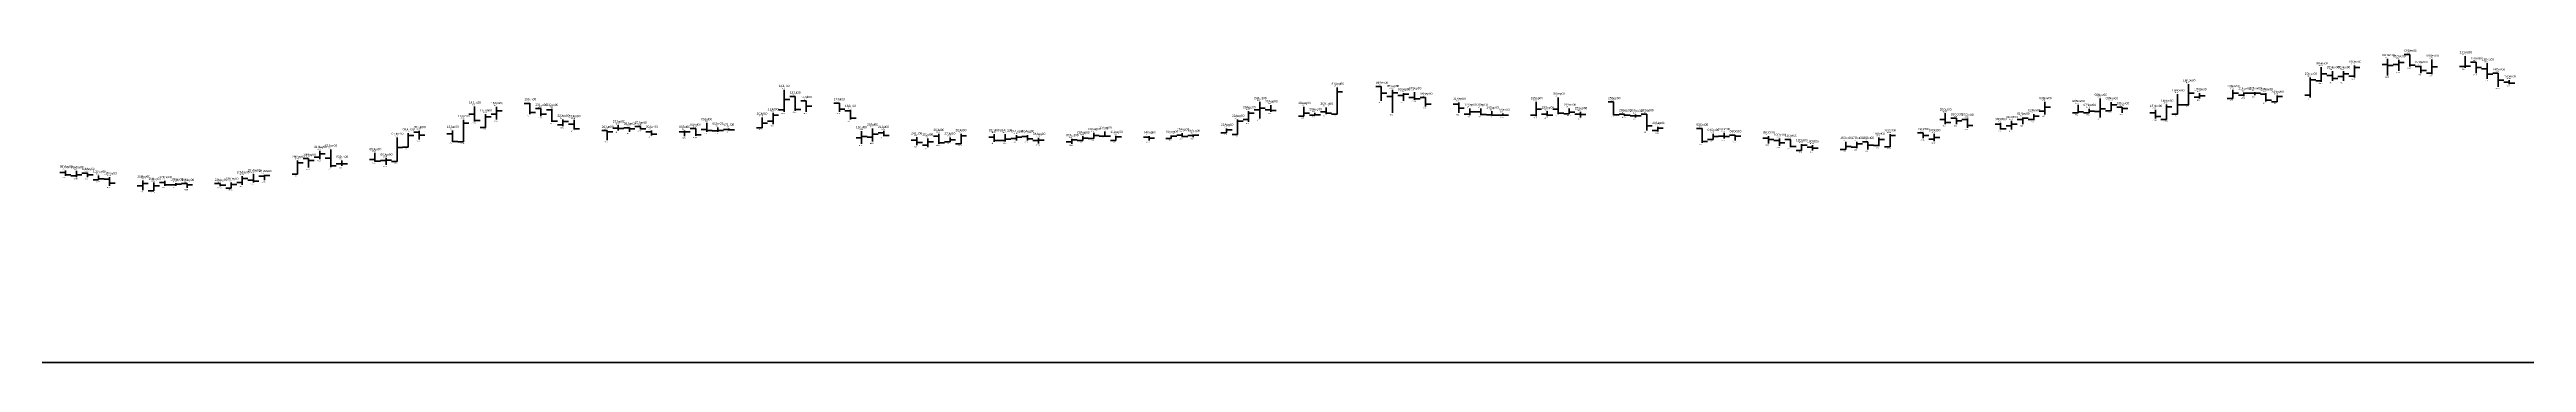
# Model space of a CAD drawing. Header units: inches. Extents: x 0 to 30000, y -20 to 2443.
# Drawn here: x 9479.6 to 9703.6, y 0 to 28.4 of the extents above; entities that cross this region are included whole.
import ezdxf

# ---------------------------------------------------------------- set-up
doc = ezdxf.new("R2010")
doc.units = ezdxf.units.IN
doc.header["$MEASUREMENT"] = 0
for name, color, linetype in [('axis', 7, 'Continuous'), ('DATE', 7, 'Continuous'), ('Graph', 7, 'Continuous'), ('Rate', 7, 'Continuous')]:
    doc.layers.add(name, color=color, linetype=linetype)
doc.styles.get("Standard").update_dxf_attribs({"font": 'arial.ttf'})

msp = doc.modelspace()

# ---------------------------------------------------------------- linework, layer by layer
at = {"layer": 'axis', "color": 7, "lineweight": 35}
msp.add_line((0, 0), (30000, 0), dxfattribs=at)
at = {"layer": 'Graph', "color": 3, "lineweight": 35}
for p, q in [((9688, 26.9), (9688, 25.8)), ((9692, 27), (9691.5, 27)), ((9692, 27.4), (9692, 26.41)), ((9692, 27.175), (9692.5, 27.175)), ((9695, 27.44), (9695, 26.11)), ((9698, 27.75), (9698, 26.7)), ((9546, 24.7), (9546, 22.7)), ((9596, 24.9), (9596, 22.5)), ((9601, 24.69), (9601, 22.6)), ((9673, 25.2), (9673, 23.35)), ((9677, 24.69), (9677, 23.9)), ((9684, 25.8), (9684, 24)), ((9684, 25.615), (9684.5, 25.615)), ((9685, 25.5), (9684.5, 25.5)), ((9685, 26.745), (9685, 25.43)), ((9685, 26.145), (9685.5, 26.145)), ((9687, 25.9), (9686.5, 25.9)), ((9687, 26.4), (9687, 25.5)), ((9687, 26.145), (9687.5, 26.145)), ((9688, 25.945), (9687.5, 25.945)), ((9688, 26.725), (9688.5, 26.725)), ((9695, 26.22), (9694.5, 26.22)), ((9695, 26.765), (9695.5, 26.765)), ((9698, 26.8), (9697.5, 26.8)), ((9698, 26.83), (9698.5, 26.83)), ((9519, 22.49), (9519, 21.3)), ((9520, 22.5), (9519.5, 22.5)), ((9520, 23.15), (9520, 22.015)), ((9520, 22.8), (9520.5, 22.8)), ((9545, 22.6), (9545, 21.6)), ((9545, 22.415), (9545.5, 22.415)), ((9546, 22.9), (9545.5, 22.9)), ((9546, 23.82), (9546.5, 23.82)), ((9588, 22.78), (9588, 21.8)), ((9588, 22.59), (9588.5, 22.59)), ((9589, 22.9), (9588.5, 22.9)), ((9589, 23.6), (9589, 22.1)), ((9589, 23.045), (9589.5, 23.045)), ((9593, 23.16), (9593, 22.3)), ((9593, 22.58), (9593.5, 22.58)), ((9594, 22.415), (9593.5, 22.415)), ((9594, 22.6), (9594, 22.4)), ((9594, 22.43), (9594.5, 22.43)), ((9596, 22.5), (9595.5, 22.5)), ((9596, 24.515), (9596.5, 24.515)), ((9601, 24.105), (9600.5, 24.105)), ((9601, 24.415), (9601.5, 24.415)), ((9602, 24.19), (9601.5, 24.19)), ((9602, 24.4), (9602, 23.7)), ((9602, 24.31), (9602.5, 24.31)), ((9608, 22.5), (9607.5, 22.5)), ((9608, 23), (9608, 22.4)), ((9608, 22.7), (9608.5, 22.7)), ((9611, 22.415), (9610.5, 22.415)), ((9611, 22.55), (9611, 22.38)), ((9611, 22.415), (9611.5, 22.415)), ((9614, 22.4), (9613.5, 22.4)), ((9614, 23.6), (9614, 22.31)), ((9614, 22.96), (9614.5, 22.96)), ((9617, 22.525), (9616.5, 22.525)), ((9617, 23), (9617, 22.525)), ((9617, 22.665), (9617.5, 22.665)), ((9659, 22.5), (9659, 21.95)), ((9660, 22.75), (9659.5, 22.75)), ((9660, 23.6), (9660, 22.45)), ((9660, 23.13), (9660.5, 23.13)), ((9663, 22.6), (9662.5, 22.6)), ((9663, 23.34), (9663, 22.6)), ((9663, 22.695), (9663.5, 22.695)), ((9664, 22.6), (9663.5, 22.6)), ((9664, 22.98), (9664, 22.6)), ((9664, 22.76), (9664.5, 22.76)), ((9665, 22.725), (9664.5, 22.725)), ((9665, 23.9), (9665, 22.2)), ((9665, 22.965), (9665.5, 22.965)), ((9666, 22.81), (9665.5, 22.81)), ((9666, 23.59), (9666, 22.8)), ((9666, 23.345), (9666.5, 23.345)), ((9671, 23.365), (9671, 22.025)), ((9671, 23.15), (9671.5, 23.15)), ((9672, 22.5), (9671.5, 22.5)), ((9672, 24.3), (9672, 22.5)), ((9672, 23.33), (9672.5, 23.33)), ((9673, 23.35), (9672.5, 23.35)), ((9673, 24.385), (9673.5, 24.385)), ((9674, 24.03), (9673.5, 24.03)), ((9674, 24.4), (9674, 23.9)), ((9674, 24.145), (9674.5, 24.145)), ((9677, 23.9), (9676.5, 23.9)), ((9677, 24.385), (9677.5, 24.385)), ((9678, 24.2), (9677.5, 24.2)), ((9678, 24.47), (9678, 24.11)), ((9678, 24.395), (9678.5, 24.395)), ((9681, 23.6), (9680.5, 23.6)), ((9681, 24.18), (9681, 23.6)), ((9681, 24.09), (9681.5, 24.09)), ((9684, 24.2), (9683.5, 24.2)), ((9511, 20.38), (9511, 18.2)), ((9512, 20.775), (9512, 19.5)), ((9512, 20.57), (9512.5, 20.57)), ((9517, 21.975), (9517, 19.995)), ((9517, 21.665), (9517.5, 21.665)), ((9519, 21.3), (9518.5, 21.3)), ((9519, 22.26), (9519.5, 22.26)), ((9526, 21.515), (9525.5, 21.515)), ((9526, 22), (9526, 21.415)), ((9526, 21.835), (9526.5, 21.835)), ((9540, 20.99), (9539.5, 20.99)), ((9540, 21.3), (9540, 20.9)), ((9540, 21.025), (9540.5, 21.025)), ((9544, 21.25), (9543.5, 21.25)), ((9544, 22.195), (9544, 21.25)), ((9544, 21.665), (9544.5, 21.665)), ((9545, 21.845), (9544.5, 21.845)), ((9553, 20.355), (9552.5, 20.355)), ((9553, 20.965), (9553, 19.805)), ((9553, 20.485), (9553.5, 20.485)), ((9554, 20.4), (9553.5, 20.4)), ((9554, 21.2), (9554, 20.005)), ((9554, 20.695), (9554.5, 20.695)), ((9559, 20.3), (9559, 19.5)), ((9561, 20.39), (9561, 19.985)), ((9562, 20.7), (9562, 19.8)), ((9562, 20.545), (9562.5, 20.545)), ((9566, 20.685), (9566, 20.025)), ((9566, 20.215), (9566.5, 20.215)), ((9567, 20.3), (9566.5, 20.3)), ((9567, 20.59), (9567, 20.1)), ((9567, 20.425), (9567.5, 20.425)), ((9569, 20.36), (9569, 19.825)), ((9572, 20.25), (9572, 19.82)), ((9572, 20.17), (9572.5, 20.17)), ((9573, 20.49), (9573, 20.1)), ((9573, 20.33), (9573.5, 20.33)), ((9574, 20.3), (9573.5, 20.3)), ((9574, 20.8), (9574, 20.3)), ((9574, 20.57), (9574.5, 20.57)), ((9575, 20.505), (9574.5, 20.505)), ((9575, 20.925), (9575, 20.5)), ((9575, 20.505), (9575.5, 20.505)), ((9576, 20.54), (9576, 20.1)), ((9576, 20.44), (9576.5, 20.44)), ((9581, 20.3), (9580.5, 20.3)), ((9581, 20.56), (9581, 20.3)), ((9581, 20.5), (9581.5, 20.5)), ((9583, 20.55), (9582.5, 20.55)), ((9583, 20.65), (9583, 20.405)), ((9583, 20.605), (9583.5, 20.605)), ((9586, 20.8), (9585.5, 20.8)), ((9586, 21.2), (9586, 20.8)), ((9586, 21.075), (9586.5, 21.075)), ((9587, 20.655), (9586.5, 20.655)), ((9587, 22), (9587, 20.65)), ((9587, 21.865), (9587.5, 21.865)), ((9588, 22), (9587.5, 22)), ((9593, 22.305), (9592.5, 22.305)), ((9625, 21), (9624.5, 21)), ((9625, 21.35), (9625, 20.91)), ((9625, 21.215), (9625.5, 21.215)), ((9630, 20.2), (9629.5, 20.2)), ((9630, 20.725), (9630, 20.2)), ((9630, 20.48), (9630.5, 20.48)), ((9645, 20.38), (9645, 19.6)), ((9645, 20.195), (9645.5, 20.195)), ((9646, 20.68), (9646, 19.525)), ((9646, 20.555), (9646.5, 20.555)), ((9650, 20.215), (9649.5, 20.215)), ((9650, 20.7), (9650, 20.035)), ((9650, 20.375), (9650.5, 20.375)), ((9657, 21.45), (9656.5, 21.45)), ((9657, 21.89), (9657, 21.1)), ((9657, 21.595), (9657.5, 21.595)), ((9658, 22), (9657.5, 22)), ((9658, 22.2), (9658, 21.6)), ((9658, 22.12), (9658.5, 22.12)), ((9659, 22), (9658.5, 22)), ((9659, 22.31), (9659.5, 22.31)), ((9671, 22.025), (9670.5, 22.025)), ((9502, 18.29), (9502, 17.05)), ((9502, 18.1), (9502.5, 18.1)), ((9504, 18.6), (9503.5, 18.6)), ((9504, 19.18), (9504, 18.41)), ((9504, 18.89), (9504.5, 18.89)), ((9506, 18), (9505.5, 18)), ((9506, 18.3), (9506, 17.8)), ((9506, 18.01), (9506.5, 18.01)), ((9510, 18.3), (9509.5, 18.3)), ((9510, 18.495), (9510, 17.905)), ((9510, 18.315), (9510.5, 18.315)), ((9511, 18.2), (9510.5, 18.2)), ((9511, 19.47), (9511.5, 19.47)), ((9512, 19.5), (9511.5, 19.5)), ((9517, 19.995), (9516.5, 19.995)), ((9559, 19.7), (9558.5, 19.7)), ((9559, 19.99), (9559.5, 19.99)), ((9561, 19.985), (9560.5, 19.985)), ((9561, 20.155), (9561.5, 20.155)), ((9562, 19.8), (9561.5, 19.8)), ((9566, 20.1), (9565.5, 20.1)), ((9569, 20.12), (9568.5, 20.12)), ((9569, 20.135), (9569.5, 20.135)), ((9572, 20), (9571.5, 20)), ((9573, 20.1), (9572.5, 20.1)), ((9576, 20.1), (9575.5, 20.1)), ((9638, 19.21), (9637.5, 19.21)), ((9638, 19.79), (9638, 19.2)), ((9638, 19.68), (9638.5, 19.68)), ((9642, 19.3), (9641.5, 19.3)), ((9642, 20), (9642, 19.3)), ((9642, 19.57), (9642.5, 19.57)), ((9643, 19.5), (9642.5, 19.5)), ((9643, 20), (9643, 19.4)), ((9643, 19.8), (9643.5, 19.8)), ((9645, 19.65), (9644.5, 19.65)), ((9646, 19.525), (9645.5, 19.525)), ((9482, 16.9), (9481.5, 16.9)), ((9482, 17.35), (9482, 16.775)), ((9482, 16.99), (9482.5, 16.99)), ((9484, 16.55), (9483.5, 16.55)), ((9484, 16.95), (9484, 16.535)), ((9484, 16.645), (9484.5, 16.645)), ((9488, 16), (9487.5, 16)), ((9488, 16.495), (9488, 15.6)), ((9488, 16.205), (9488.5, 16.205)), ((9489, 16.29), (9489, 15.555)), ((9489, 15.99), (9489.5, 15.99)), ((9491, 16.1), (9490.5, 16.1)), ((9491, 16.235), (9491, 16)), ((9491, 16.16), (9491.5, 16.16)), ((9496, 15.805), (9495.5, 15.805)), ((9496, 16.3), (9496, 15.805)), ((9496, 16.13), (9496.5, 16.13)), ((9497, 16.29), (9496.5, 16.29)), ((9497, 16.89), (9497, 16.1)), ((9497, 16.68), (9497.5, 16.68)), ((9499, 16.89), (9498.5, 16.89)), ((9499, 17), (9499, 16.525)), ((9499, 16.945), (9499.5, 16.945)), ((9502, 17.05), (9501.5, 17.05)), ((9489, 15.555), (9488.5, 15.555))]:
    msp.add_line(p, q, dxfattribs=at)
at = {"layer": 'Graph', "color": 1, "lineweight": 35}
for p, q in [((9691, 27), (9690.5, 27)), ((9691, 27.5), (9691, 26.01)), ((9691, 26.89), (9691.5, 26.89)), ((9693, 27.9), (9692.5, 27.9)), ((9693, 27.9), (9693, 26.805)), ((9693, 26.92), (9693.5, 26.92)), ((9699, 27.2), (9698.5, 27.2)), ((9699, 27.2), (9699, 26.205)), ((9700, 27.1), (9700, 25.7)), ((9600, 25), (9599.5, 25)), ((9600, 25), (9600, 23.7)), ((9686, 26), (9685.5, 26)), ((9686, 26.4), (9686, 25.5)), ((9686, 25.735), (9686.5, 25.735)), ((9694, 26.8), (9693.5, 26.8)), ((9694, 26.87), (9694, 26.2)), ((9694, 26.45), (9694.5, 26.45)), ((9699, 26.72), (9699.5, 26.72)), ((9700, 26.6), (9699.5, 26.6)), ((9700, 26.125), (9700.5, 26.125)), ((9701, 26.2), (9700.5, 26.2)), ((9701, 26.2), (9701, 24.975)), ((9701, 25.585), (9701.5, 25.585)), ((9702, 25.4), (9701.5, 25.4)), ((9702, 25.57), (9702, 25.205)), ((9702, 25.305), (9702.5, 25.305)), ((9518, 22.5), (9517.5, 22.5)), ((9518, 23.2), (9518, 21.815)), ((9523, 23.47), (9522.5, 23.47)), ((9523, 23.5), (9523, 22.5)), ((9523, 22.635), (9523.5, 22.635)), ((9524, 22.995), (9523.5, 22.995)), ((9524, 22.995), (9524, 22.315)), ((9524, 22.49), (9524.5, 22.49)), ((9525, 22.9), (9524.5, 22.9)), ((9525, 22.99), (9525, 21.8)), ((9547, 24.1), (9546.5, 24.1)), ((9547, 24.1), (9547, 22.805)), ((9547, 22.92), (9547.5, 22.92)), ((9548, 23.7), (9547.5, 23.7)), ((9548, 23.7), (9548, 22.7)), ((9548, 23.215), (9548.5, 23.215)), ((9551, 23.5), (9550.5, 23.5)), ((9551, 23.5), (9551, 22.7)), ((9551, 22.95), (9551.5, 22.95)), ((9552, 22.8), (9551.5, 22.8)), ((9552, 22.89), (9552, 22)), ((9590, 22.9), (9589.5, 22.9)), ((9590, 23.3), (9590, 22.7)), ((9590, 22.83), (9590.5, 22.83)), ((9595, 22.7), (9594.5, 22.7)), ((9595, 23.1), (9595, 22.5)), ((9595, 22.59), (9595.5, 22.59)), ((9600, 24.41), (9600.5, 24.41)), ((9603, 24), (9602.5, 24)), ((9603, 24.5), (9603, 23.805)), ((9603, 23.885), (9603.5, 23.885)), ((9604, 24), (9603.5, 24)), ((9604, 24), (9604, 23.2)), ((9604, 23.39), (9604.5, 23.39)), ((9607, 23.4), (9606.5, 23.4)), ((9607, 23.55), (9607, 22.6)), ((9607, 23.045), (9607.5, 23.045)), ((9609, 22.7), (9608.5, 22.7)), ((9609, 23), (9609, 22.4)), ((9609, 22.465), (9609.5, 22.465)), ((9610, 22.42), (9609.5, 22.42)), ((9610, 22.75), (9610, 22.4)), ((9610, 22.405), (9610.5, 22.405)), ((9615, 22.5), (9614.5, 22.5)), ((9615, 22.75), (9615, 22.3)), ((9615, 22.41), (9615.5, 22.41)), ((9616, 22.95), (9615.5, 22.95)), ((9616, 24), (9616, 22.5)), ((9616, 22.585), (9616.5, 22.585)), ((9618, 22.505), (9617.5, 22.505)), ((9618, 22.695), (9618, 22.2)), ((9618, 22.455), (9618.5, 22.455)), ((9621, 23.6), (9620.5, 23.6)), ((9621, 23.6), (9621, 22.4)), ((9621, 22.445), (9621.5, 22.445)), ((9622, 22.5), (9621.5, 22.5)), ((9622, 22.5), (9622, 22.355)), ((9622, 22.415), (9622.5, 22.415)), ((9623, 22.45), (9623, 22.2)), ((9624, 22.5), (9623.5, 22.5)), ((9624, 22.5), (9624, 21)), ((9651, 22.57), (9651, 21.6)), ((9667, 23.12), (9666.5, 23.12)), ((9667, 23.14), (9667, 22.605)), ((9667, 23), (9667.5, 23)), ((9670, 22.605), (9669.5, 22.605)), ((9670, 22.9), (9670, 22.11)), ((9679, 24.4), (9678.5, 24.4)), ((9679, 24.5), (9679, 24.2)), ((9679, 24.385), (9679.5, 24.385)), ((9680, 24.3), (9679.5, 24.3)), ((9680, 24.4), (9680, 23.635)), ((9680, 23.765), (9680.5, 23.765)), ((9513, 20.875), (9512.5, 20.875)), ((9513, 20.975), (9513, 20.2)), ((9513, 20.59), (9513.5, 20.59)), ((9516, 20.7), (9515.5, 20.7)), ((9516, 21), (9516, 20)), ((9518, 21.925), (9518.5, 21.925)), ((9525, 21.87), (9525.5, 21.87)), ((9527, 21.6), (9526.5, 21.6)), ((9527, 21.97), (9527, 21.1)), ((9527, 21.17), (9527.5, 21.17)), ((9530, 21.005), (9529.5, 21.005)), ((9530, 21.005), (9530, 20.15)), ((9530, 20.89), (9530.5, 20.89)), ((9531, 21.24), (9530.5, 21.24)), ((9531, 21.485), (9531, 21)), ((9531, 21.21), (9531.5, 21.21)), ((9532, 21.245), (9531.5, 21.245)), ((9532, 21.29), (9532, 20.9)), ((9532, 21.175), (9532.5, 21.175)), ((9533, 21.385), (9532.5, 21.385)), ((9533, 21.39), (9533, 21.125)), ((9533, 21.175), (9533.5, 21.175)), ((9534, 20.9), (9533.5, 20.9)), ((9534, 21), (9534, 20.55)), ((9534, 20.695), (9534.5, 20.695)), ((9537, 20.9), (9536.5, 20.9)), ((9537, 21), (9537, 20.51)), ((9537, 20.895), (9537.5, 20.895)), ((9538, 21.19), (9537.5, 21.19)), ((9538, 21.19), (9538, 20.52)), ((9538, 20.635), (9538.5, 20.635)), ((9539, 21.1), (9538.5, 21.1)), ((9539, 21.695), (9539, 20.9)), ((9539, 21.02), (9539.5, 21.02)), ((9541, 21.1), (9540.5, 21.1)), ((9541, 21.2), (9541, 21)), ((9541, 21.065), (9541.5, 21.065)), ((9552, 22.125), (9552.5, 22.125)), ((9555, 20.8), (9554.5, 20.8)), ((9555, 20.995), (9555, 20.5)), ((9555, 20.575), (9555.5, 20.575)), ((9558, 20.4), (9558, 19.7)), ((9560, 20.5), (9559.5, 20.5)), ((9560, 20.725), (9560, 19.815)), ((9565, 20.405), (9564.5, 20.405)), ((9565, 20.695), (9565, 20)), ((9568, 20.48), (9567.5, 20.48)), ((9568, 20.6), (9568, 20.1)), ((9568, 20.26), (9568.5, 20.26)), ((9579, 20.415), (9578.5, 20.415)), ((9579, 20.5), (9579, 20.1)), ((9579, 20.31), (9579.5, 20.31)), ((9582, 20.6), (9581.5, 20.6)), ((9582, 20.78), (9582, 20.405)), ((9582, 20.475), (9582.5, 20.475)), ((9623, 22.35), (9622.5, 22.35)), ((9623, 22.33), (9623.5, 22.33)), ((9624, 21.45), (9624.5, 21.45)), ((9629, 21.2), (9628.5, 21.2)), ((9629, 21.2), (9629, 19.9)), ((9631, 20.5), (9630.5, 20.5)), ((9631, 20.8), (9631, 20.3)), ((9631, 20.46), (9631.5, 20.46)), ((9632, 20.6), (9631.5, 20.6)), ((9632, 20.6), (9632, 20.11)), ((9632, 20.495), (9632.5, 20.495)), ((9635, 20.305), (9634.5, 20.305)), ((9635, 20.5), (9635, 19.85)), ((9635, 20.205), (9635.5, 20.205)), ((9636, 20.285), (9636, 19.63)), ((9637, 20.2), (9636.5, 20.2)), ((9637, 20.2), (9637, 19.5)), ((9649, 20.8), (9648.5, 20.8)), ((9649, 20.8), (9649, 20.305)), ((9649, 20.575), (9649.5, 20.575)), ((9651, 22.005), (9650.5, 22.005)), ((9651, 21.735), (9651.5, 21.735)), ((9652, 22.14), (9651.5, 22.14)), ((9652, 22.14), (9652, 21.6)), ((9652, 21.89), (9652.5, 21.89)), ((9653, 22), (9652.5, 22)), ((9653, 22.09), (9653, 21.25)), ((9653, 21.47), (9653.5, 21.47)), ((9656, 21.6), (9655.5, 21.6)), ((9656, 21.7), (9656, 21.105)), ((9656, 21.175), (9656.5, 21.175)), ((9670, 22.29), (9670.5, 22.29)), ((9503, 18.475), (9502.5, 18.475)), ((9503, 18.475), (9503, 17.67)), ((9503, 18.285), (9503.5, 18.285)), ((9505, 18.51), (9504.5, 18.51)), ((9505, 19.3), (9505, 17.7)), ((9509, 18.395), (9508.5, 18.395)), ((9509, 18.98), (9509, 18.2)), ((9509, 18.24), (9509.5, 18.24)), ((9516, 20.025), (9516.5, 20.025)), ((9558, 20.125), (9557.5, 20.125)), ((9558, 19.915), (9558.5, 19.915)), ((9560, 19.895), (9560.5, 19.895)), ((9565, 20.12), (9565.5, 20.12)), ((9629, 20.01), (9629.5, 20.01)), ((9636, 20.105), (9635.5, 20.105)), ((9636, 19.885), (9636.5, 19.885)), ((9637, 19.575), (9637.5, 19.575)), ((9639, 19.5), (9638.5, 19.5)), ((9639, 19.69), (9639, 19.2)), ((9639, 19.41), (9639.5, 19.41)), ((9644, 20), (9643.5, 20)), ((9644, 20), (9644, 19.3)), ((9644, 19.68), (9644.5, 19.68)), ((9481, 17.2), (9480.5, 17.2)), ((9481, 17.4), (9481, 16.9)), ((9481, 16.995), (9481.5, 16.995)), ((9483, 17.14), (9482.5, 17.14)), ((9483, 17.185), (9483, 16.8)), ((9483, 16.985), (9483.5, 16.985)), ((9485, 16.6), (9484.5, 16.6)), ((9485, 16.795), (9485, 16.005)), ((9485, 16.245), (9485.5, 16.245)), ((9490, 16.3), (9489.5, 16.3)), ((9490, 16.45), (9490, 16.005)), ((9490, 16.08), (9490.5, 16.08)), ((9492, 16.2), (9491.5, 16.2)), ((9492, 16.2), (9492, 15.81)), ((9492, 16.085), (9492.5, 16.085)), ((9495, 16.2), (9494.5, 16.2)), ((9495, 16.2), (9495, 15.975)), ((9495, 16.065), (9495.5, 16.065)), ((9498, 16.51), (9497.5, 16.51)), ((9498, 17.05), (9498, 16.3)), ((9498, 16.425), (9498.5, 16.425)), ((9505, 17.82), (9505.5, 17.82))]:
    msp.add_line(p, q, dxfattribs=at)

# ---------------------------------------------------------------- texts
at = {"layer": 'DATE'}
for s, p in [('28Nov00', (9684.5, 26.995)), ('01Dec00', (9687.5, 27.15)), ('04Dec00', (9690.5, 27.75)), ('05Dec00', (9691.5, 27.65)), ('06Dec00', (9692.5, 28.15)), ('07Dec00', (9693.5, 27.12)), ('08Dec00', (9694.5, 27.69)), ('11Dec00', (9697.5, 28)), ('12Dec00', (9698.5, 27.45)), ('13Dec00', (9699.5, 27.35)), ('12Jul00', (9545.5, 24.95)), ('31Aug00', (9595.5, 25.15)), ('04Sep00', (9599.5, 25.25)), ('05Sep00', (9600.5, 24.94)), ('06Sep00', (9601.5, 24.65)), ('07Sep00', (9602.5, 24.75)), ('15Nov00', (9671.5, 24.55)), ('16Nov00', (9672.5, 25.45)), ('17Nov00', (9673.5, 24.65)), ('20Nov00', (9676.5, 24.94)), ('21Nov00', (9677.5, 24.72)), ('22Nov00', (9678.5, 24.75)), ('23Nov00', (9679.5, 24.65)), ('27Nov00', (9683.5, 26.05)), ('29Nov00', (9685.5, 26.65)), ('30Nov00', (9686.5, 26.65)), ('14Dec00', (9700.5, 26.45)), ('15Dec00', (9701.5, 25.82)), ('13Jun00', (9516.5, 22.225)), ('14Jun00', (9517.5, 23.45)), ('15Jun00', (9518.5, 22.74)), ('16Jun00', (9519.5, 23.4)), ('19Jun00', (9522.5, 23.75)), ('20Jun00', (9523.5, 23.245)), ('21Jun00', (9524.5, 23.24)), ('22Jun00', (9525.5, 22.25)), ('23Jun00', (9526.5, 22.22)), ('10Jul00', (9543.5, 22.445)), ('11Jul00', (9544.5, 22.85)), ('13Jul00', (9546.5, 24.35)), ('14Jul00', (9547.5, 23.95)), ('17Jul00', (9550.5, 23.75)), ('18Jul00', (9551.5, 23.14)), ('22Aug00', (9586.5, 22.25)), ('23Aug00', (9587.5, 23.03)), ('24Aug00', (9588.5, 23.85)), ('25Aug00', (9589.5, 23.55)), ('28Aug00', (9592.5, 23.41)), ('29Aug00', (9593.5, 22.85)), ('30Aug00', (9594.5, 23.35)), ('08Sep00', (9603.5, 24.25)), ('11Sep00', (9606.5, 23.8)), ('12Sep00', (9607.5, 23.25)), ('13Sep00', (9608.5, 23.25)), ('14Sep00', (9609.5, 23)), ('15Sep00', (9610.5, 22.8)), ('18Sep00', (9613.5, 23.85)), ('19Sep00', (9614.5, 23)), ('20Sep00', (9615.5, 24.25)), ('21Sep00', (9616.5, 23.25)), ('22Sep00', (9617.5, 22.945)), ('25Sep00', (9620.5, 23.85)), ('26Sep00', (9621.5, 22.75)), ('27Sep00', (9622.5, 22.7)), ('28Sep00', (9623.5, 22.75)), ('25Oct00', (9650.5, 22.82)), ('26Oct00', (9651.5, 22.39)), ('27Oct00', (9652.5, 22.34)), ('01Nov00', (9657.5, 22.45)), ('02Nov00', (9658.5, 22.75)), ('03Nov00', (9659.5, 23.85)), ('06Nov00', (9662.5, 23.59)), ('07Nov00', (9663.5, 23.23)), ('08Nov00', (9664.5, 24.15)), ('09Nov00', (9665.5, 23.84)), ('10Nov00', (9666.5, 23.39)), ('13Nov00', (9669.5, 23.15)), ('14Nov00', (9670.5, 23.615)), ('24Nov00', (9680.5, 24.43)), ('07Jun00', (9510.5, 20.63)), ('08Jun00', (9511.5, 21.025)), ('09Jun00', (9512.5, 21.225)), ('12Jun00', (9515.5, 21.25)), ('26Jun00', (9529.5, 21.255)), ('27Jun00', (9530.5, 21.735)), ('28Jun00', (9531.5, 21.54)), ('29Jun00', (9532.5, 21.64)), ('30Jun00', (9533.5, 21.25)), ('03Jul00', (9536.5, 21.25)), ('04Jul00', (9537.5, 21.44)), ('05Jul00', (9538.5, 21.945)), ('06Jul00', (9539.5, 21.55)), ('07Jul00', (9540.5, 21.45)), ('19Jul00', (9552.5, 21.215)), ('20Jul00', (9553.5, 21.45)), ('21Jul00', (9554.5, 21.245)), ('24Jul00', (9557.5, 20.65)), ('25Jul00', (9558.5, 20.55)), ('26Jul00', (9559.5, 20.975)), ('27Jul00', (9560.5, 20.64)), ('28Jul00', (9561.5, 20.95)), ('31Jul00', (9564.5, 20.945)), ('01Aug00', (9565.5, 20.935)), ('02Aug00', (9566.5, 20.84)), ('03Aug00', (9567.5, 20.85)), ('04Aug00', (9568.5, 20.61)), ('07Aug00', (9571.5, 20.5)), ('08Aug00', (9572.5, 20.74)), ('09Aug00', (9573.5, 21.05)), ('10Aug00', (9574.5, 21.175)), ('11Aug00', (9575.5, 20.79)), ('14Aug00', (9578.5, 20.75)), ('16Aug00', (9580.5, 20.81)), ('17Aug00', (9581.5, 21.03)), ('18Aug00', (9582.5, 20.9)), ('21Aug00', (9585.5, 21.45)), ('29Sep00', (9624.5, 21.6)), ('03Oct00', (9628.5, 21.45)), ('04Oct00', (9629.5, 20.975)), ('05Oct00', (9630.5, 21.05)), ('06Oct00', (9631.5, 20.85)), ('09Oct00', (9634.5, 20.75)), ('10Oct00', (9635.5, 20.535)), ('11Oct00', (9636.5, 20.45)), ('12Oct00', (9637.5, 20.04)), ('16Oct00', (9641.5, 20.25)), ('17Oct00', (9642.5, 20.25)), ('18Oct00', (9643.5, 20.25)), ('19Oct00', (9644.5, 20.63)), ('20Oct00', (9645.5, 20.93)), ('23Oct00', (9648.5, 21.05)), ('24Oct00', (9649.5, 20.95)), ('30Oct00', (9655.5, 21.95)), ('31Oct00', (9656.5, 22.14)), ('29May00', (9501.5, 18.54)), ('30May00', (9502.5, 18.725)), ('31May00', (9503.5, 19.43)), ('01Jun00', (9504.5, 19.55)), ('02Jun00', (9505.5, 18.55)), ('05Jun00', (9508.5, 19.23)), ('06Jun00', (9509.5, 18.745)), ('13Oct00', (9638.5, 19.94)), ('08May00', (9480.5, 17.65)), ('09May00', (9481.5, 17.6)), ('10May00', (9482.5, 17.435)), ('11May00', (9483.5, 17.2)), ('12May00', (9484.5, 17.045)), ('15May00', (9487.5, 16.745)), ('16May00', (9488.5, 16.54)), ('17May00', (9489.5, 16.7)), ('18May00', (9490.5, 16.485)), ('19May00', (9491.5, 16.45)), ('22May00', (9494.5, 16.45)), ('23May00', (9495.5, 16.55)), ('24May00', (9496.5, 17.14)), ('25May00', (9497.5, 17.3)), ('26May00', (9498.5, 17.25))]:
    msp.add_text(s, height=0.2, dxfattribs=at).set_placement(p)
at = {"layer": 'Rate'}
for s, p in [('53.49', (9684.75, 26.845)), ('53.8', (9687.75, 27)), ('55', (9690.75, 27.6)), ('54.8', (9691.75, 27.5)), ('55.8', (9692.75, 28)), ('53.74', (9693.75, 26.97)), ('54.88', (9694.75, 27.54)), ('55.5', (9697.75, 27.85)), ('54.4', (9698.75, 27.3)), ('54.2', (9699.75, 27.2)), ('49.4', (9545.75, 24.8)), ('49.8', (9595.75, 25)), ('50', (9599.75, 25.1)), ('49.38', (9600.75, 24.79)), ('49', (9602.75, 24.6)), ('50.4', (9672.75, 25.3)), ('49.38', (9676.75, 24.79)), ('48.94', (9677.75, 24.57)), ('49', (9678.75, 24.6)), ('51.6', (9683.75, 25.9)), ('50.86', (9684.75, 25.23)), ('52.8', (9685.75, 26.5)), ('51', (9685.75, 25.3)), ('52.8', (9686.75, 26.5)), ('51', (9686.75, 25.3)), ('51.6', (9687.75, 25.6)), ('52.02', (9690.75, 25.81)), ('52.82', (9691.75, 26.21)), ('53.61', (9692.75, 26.605)), ('52.4', (9693.75, 26)), ('52.22', (9694.75, 25.91)), ('53.4', (9697.75, 26.5)), ('52.41', (9698.75, 26.005)), ('51.4', (9699.75, 25.5)), ('49.95', (9700.75, 24.775)), ('52.4', (9700.75, 26.3)), ('51.14', (9701.75, 25.67)), ('50.41', (9701.75, 25.005)), ('46.4', (9517.75, 23.3)), ('44.98', (9518.75, 22.59)), ('46.3', (9519.75, 23.25)), ('47', (9522.75, 23.6)), ('45', (9522.75, 22.3)), ('45.99', (9523.75, 23.095)), ('45.98', (9524.75, 23.09)), ('45.2', (9544.75, 22.7)), ('45.4', (9545.75, 22.5)), ('48.2', (9546.75, 24.2)), ('45.61', (9546.75, 22.605)), ('47.4', (9547.75, 23.8)), ('45.4', (9547.75, 22.5)), ('47', (9550.75, 23.6)), ('45.4', (9550.75, 22.5)), ('45.78', (9551.75, 22.99)), ('45.56', (9587.75, 22.88)), ('47.2', (9588.75, 23.7)), ('46.6', (9589.75, 23.4)), ('45.4', (9589.75, 22.5)), ('46.32', (9592.75, 23.26)), ('45.2', (9593.75, 22.7)), ('46.2', (9594.75, 23.2)), ('45', (9594.75, 22.3)), ('45', (9595.75, 22.3)), ('47.4', (9599.75, 23.5)), ('45.2', (9600.75, 22.4)), ('48.8', (9601.75, 24.5)), ('47.4', (9601.75, 23.5)), ('47.61', (9602.75, 23.605)), ('48', (9603.75, 24.1)), ('46.4', (9603.75, 23)), ('47.1', (9606.75, 23.65)), ('45.2', (9606.75, 22.4)), ('46', (9607.75, 23.1)), ('46', (9608.75, 23.1)), ('45.5', (9609.75, 22.85)), ('45.1', (9610.75, 22.65)), ('47.2', (9613.75, 23.7)), ('45.5', (9614.75, 22.85)), ('48', (9615.75, 24.1)), ('45', (9615.75, 22.3)), ('46', (9616.75, 23.1)), ('45.05', (9616.75, 22.325)), ('45.39', (9617.75, 22.795)), ('47.2', (9620.75, 23.7)), ('45', (9621.75, 22.6)), ('44.9', (9622.75, 22.55)), ('45', (9623.75, 22.6)), ('45.14', (9650.75, 22.67)), ('44.4', (9657.75, 22.3)), ('45', (9658.75, 22.6)), ('47.2', (9659.75, 23.7)), ('46.68', (9662.75, 23.44)), ('45.2', (9662.75, 22.4)), ('45.96', (9663.75, 23.08)), ('45.2', (9663.75, 22.4)), ('47.8', (9664.75, 24)), ('47.18', (9665.75, 23.69)), ('45.6', (9665.75, 22.6)), ('46.28', (9666.75, 23.24)), ('45.21', (9666.75, 22.405)), ('45.8', (9669.75, 23)), ('46.73', (9670.75, 23.465)), ('48.6', (9671.75, 24.4)), ('45', (9671.75, 22.3)), ('46.7', (9672.75, 23.15)), ('48.8', (9673.75, 24.5)), ('47.8', (9673.75, 23.7)), ('47.8', (9676.75, 23.7)), ('48.22', (9677.75, 23.91)), ('48.4', (9678.75, 24)), ('48.8', (9679.75, 24.5)), ('47.27', (9679.75, 23.435)), ('48.36', (9680.75, 24.28)), ('47.2', (9680.75, 23.4)), ('48', (9683.75, 23.8)), ('40.76', (9510.75, 20.48)), ('41.55', (9511.75, 20.875)), ('41.95', (9512.75, 21.075)), ('42', (9515.75, 21.1)), ('43.95', (9516.75, 22.075)), ('43.63', (9517.75, 21.615)), ('42.6', (9518.75, 21.1)), ('44.03', (9519.75, 21.815)), ('44.63', (9523.75, 22.115)), ('43.6', (9524.75, 21.6)), ('44', (9525.75, 22.1)), ('42.83', (9525.75, 21.215)), ('43.94', (9526.75, 22.07)), ('42.2', (9526.75, 20.9)), ('42.01', (9529.75, 21.105)), ('42.97', (9530.75, 21.585)), ('42', (9530.75, 20.8)), ('42.58', (9531.75, 21.39)), ('41.8', (9531.75, 20.7)), ('42.78', (9532.75, 21.49)), ('42.25', (9532.75, 20.925)), ('42', (9533.75, 21.1)), ('41.1', (9533.75, 20.35)), ('42', (9536.75, 21.1)), ('41.02', (9536.75, 20.31)), ('42.38', (9537.75, 21.29)), ('41.04', (9537.75, 20.32)), ('43.39', (9538.75, 21.795)), ('41.8', (9538.75, 20.7)), ('42.6', (9539.75, 21.4)), ('41.8', (9539.75, 20.7)), ('42.4', (9540.75, 21.3)), ('42', (9540.75, 20.8)), ('44.39', (9543.75, 22.295)), ('42.5', (9543.75, 21.05)), ('43.2', (9544.75, 21.4)), ('44', (9551.75, 21.8)), ('41.93', (9552.75, 21.065)), ('42.4', (9553.75, 21.3)), ('41.99', (9554.75, 21.095)), ('41', (9554.75, 20.3)), ('40.8', (9557.75, 20.5)), ('40.6', (9558.75, 20.4)), ('41.45', (9559.75, 20.825)), ('40.78', (9560.75, 20.49)), ('41.4', (9561.75, 20.8)), ('41.39', (9564.75, 20.795)), ('41.37', (9565.75, 20.785)), ('41.18', (9566.75, 20.69)), ('41.2', (9567.75, 20.7)), ('40.72', (9568.75, 20.46)), ('40.5', (9571.75, 20.35)), ('40.98', (9572.75, 20.59)), ('41.6', (9573.75, 20.9)), ('40.6', (9573.75, 20.1)), ('41.85', (9574.75, 21.025)), ('41', (9574.75, 20.3)), ('41.08', (9575.75, 20.64)), ('41', (9578.75, 20.6)), ('41.12', (9580.75, 20.66)), ('40.6', (9580.75, 20.1)), ('41.56', (9581.75, 20.88)), ('40.81', (9581.75, 20.205)), ('41.3', (9582.75, 20.75)), ('40.81', (9582.75, 20.205)), ('42.4', (9585.75, 21.3)), ('41.6', (9585.75, 20.6)), ('44', (9586.75, 22.1)), ('41.3', (9586.75, 20.45)), ('43.6', (9587.75, 21.6)), ('44.2', (9588.75, 21.9)), ('44.6', (9592.75, 22.1)), ('44.8', (9593.75, 22.2)), ('44.8', (9607.75, 22.2)), ('44.8', (9608.75, 22.2)), ('44.8', (9609.75, 22.2)), ('44.76', (9610.75, 22.18)), ('44.62', (9613.75, 22.11)), ('44.6', (9614.75, 22.1)), ('44.4', (9617.75, 22)), ('44.8', (9620.75, 22.2)), ('44.71', (9621.75, 22.155)), ('44.4', (9622.75, 22)), ('42', (9623.75, 20.8)), ('42.7', (9624.75, 21.45)), ('41.82', (9624.75, 20.71)), ('42.4', (9628.75, 21.3)), ('41.45', (9629.75, 20.825)), ('41.6', (9630.75, 20.9)), ('40.6', (9630.75, 20.1)), ('41.2', (9631.75, 20.7)), ('41', (9634.75, 20.6)), ('40.57', (9635.75, 20.385)), ('40.4', (9636.75, 20.3)), ('40', (9641.75, 20.1)), ('40', (9642.75, 20.1)), ('40', (9643.75, 20.1)), ('40.76', (9644.75, 20.48)), ('41.36', (9645.75, 20.78)), ('41.6', (9648.75, 20.9)), ('40.61', (9648.75, 20.105)), ('41.4', (9649.75, 20.8)), ('43.2', (9650.75, 21.4)), ('44.28', (9651.75, 22.24)), ('43.2', (9651.75, 21.4)), ('44.18', (9652.75, 22.19)), ('42.5', (9652.75, 21.05)), ('43.4', (9655.75, 21.8)), ('42.21', (9655.75, 20.905)), ('43.78', (9656.75, 21.99)), ('42.2', (9656.75, 20.9)), ('43.2', (9657.75, 21.4)), ('43.9', (9658.75, 21.75)), ('44.9', (9659.75, 22.25)), ('44.4', (9664.75, 22)), ('44.22', (9669.75, 21.91)), ('44.05', (9670.75, 21.825)), ('36.58', (9501.75, 18.39)), ('36.95', (9502.75, 18.575)), ('38.36', (9503.75, 19.28)), ('36.82', (9503.75, 18.21)), ('38.6', (9504.75, 19.4)), ('36.6', (9505.75, 18.4)), ('37.96', (9508.75, 19.08)), ('36.4', (9508.75, 18)), ('36.99', (9509.75, 18.595)), ('36.4', (9510.75, 18)), ('39', (9511.75, 19.3)), ('40.4', (9512.75, 20)), ('40', (9515.75, 19.8)), ('39.99', (9516.75, 19.795)), ('40.3', (9529.75, 19.95)), ('39.61', (9552.75, 19.605)), ('40.01', (9553.75, 19.805)), ('39.4', (9557.75, 19.5)), ('39', (9558.75, 19.3)), ('39.63', (9559.75, 19.615)), ('39.97', (9560.75, 19.785)), ('39.6', (9561.75, 19.6)), ('40', (9564.75, 19.8)), ('40.05', (9565.75, 19.825)), ('40.2', (9566.75, 19.9)), ('40.2', (9567.75, 19.9)), ('39.65', (9568.75, 19.625)), ('39.64', (9571.75, 19.62)), ('40.2', (9572.75, 19.9)), ('40.2', (9575.75, 19.9)), ('40.2', (9578.75, 19.9)), ('39.8', (9628.75, 19.7)), ('40.4', (9629.75, 20)), ('40.22', (9631.75, 19.91)), ('39.7', (9634.75, 19.65)), ('39.26', (9635.75, 19.43)), ('39', (9636.75, 19.3)), ('39.58', (9637.75, 19.89)), ('38.4', (9637.75, 19)), ('39.38', (9638.75, 19.79)), ('38.4', (9638.75, 19)), ('38.6', (9641.75, 19.1)), ('38.8', (9642.75, 19.2)), ('38.6', (9643.75, 19.1)), ('39.2', (9644.75, 19.4)), ('39.05', (9645.75, 19.325)), ('40.07', (9649.75, 19.835)), ('34.8', (9480.75, 17.5)), ('33.8', (9480.75, 16.7)), ('34.7', (9481.75, 17.45)), ('33.55', (9481.75, 16.575)), ('34.37', (9482.75, 17.285)), ('33.6', (9482.75, 16.6)), ('33.9', (9483.75, 17.05)), ('33.07', (9483.75, 16.335)), ('33.59', (9484.75, 16.895)), ('32.01', (9484.75, 15.805)), ('32.99', (9487.75, 16.595)), ('32.58', (9488.75, 16.39)), ('32.9', (9489.75, 16.55)), ('32.01', (9489.75, 15.805)), ('32.47', (9490.75, 16.335)), ('32', (9490.75, 15.8)), ('32.4', (9491.75, 16.3)), ('31.62', (9491.75, 15.61)), ('32.4', (9494.75, 16.3)), ('31.95', (9494.75, 15.775)), ('32.6', (9495.75, 16.4)), ('31.61', (9495.75, 15.605)), ('33.78', (9496.75, 16.99)), ('32.2', (9496.75, 15.9)), ('34.1', (9497.75, 17.15)), ('32.6', (9497.75, 16.1)), ('34', (9498.75, 17.1)), ('33.05', (9498.75, 16.325)), ('34.1', (9501.75, 16.85)), ('35.34', (9502.75, 17.47)), ('35.4', (9504.75, 17.5)), ('35.6', (9505.75, 17.6)), ('35.81', (9509.75, 17.705)), ('31.2', (9487.75, 15.4)), ('31.11', (9488.75, 15.355))]:
    msp.add_text(s, height=0.1, dxfattribs=at).set_placement(p)

doc.saveas('drawing.dxf')
